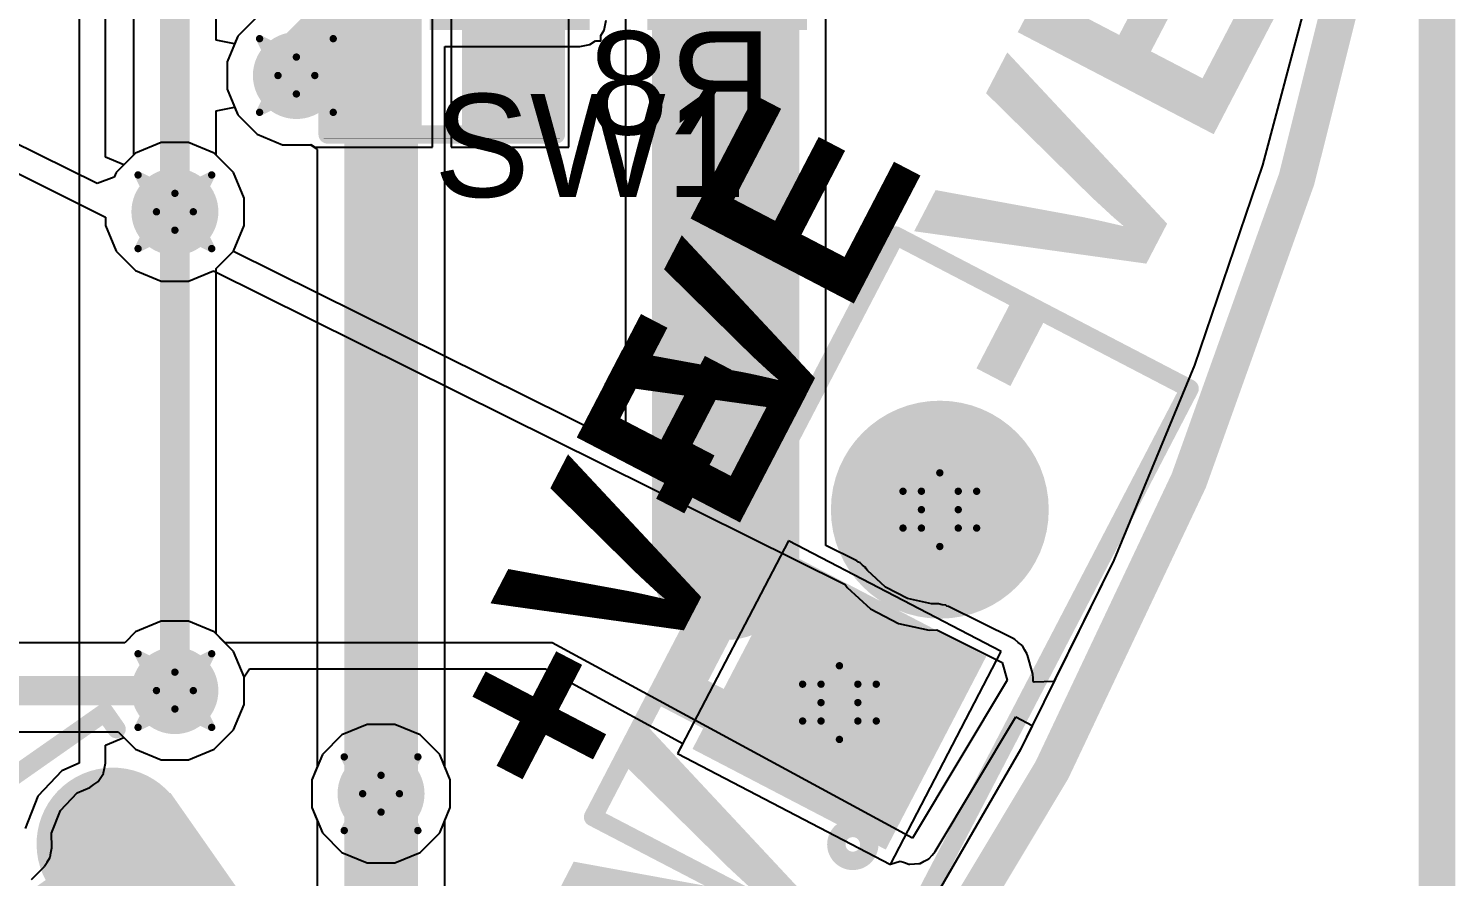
# Model space of a CAD drawing. Header units: inches. Extents: x -8 to 386, y -12 to 64.
# Drawn here: x 27.82 to 37.66, y 2.02 to 7.87 of the extents above; entities that cross this region are included whole.
import ezdxf

# ---------------------------------------------------------------- set-up
doc = ezdxf.new("R2010")
doc.units = ezdxf.units.IN
for name, color, linetype in [('Board_outline', 216, 'Continuous'), ('Bottom Layer', 5, 'Continuous'), ('Bottom Overlay', 54, 'Continuous'), ('Bottom Paste', 16, 'Continuous'), ('Bottom Solder', 6, 'Continuous'), ('Dimension', 6, 'Continuous'), ('Drill Drawing', 1, 'Continuous'), ('Mechanical 13', 56, 'Continuous'), ('Multi-Layer', 9, 'Continuous'), ('Pad Holes', 156, 'Continuous'), ('Top Layer', 1, 'Continuous'), ('Top Overlay', 2, 'Continuous'), ('Top Solder', 216, 'Continuous'), ('Via Holes', 16, 'Continuous')]:
    doc.layers.add(name, color=color, linetype=linetype)
doc.styles.add('Arial', font='', dxfattribs={"height": 0.2})
doc.styles.add('Arial_Bold', font='', dxfattribs={"height": 0.2})
doc.styles.get('Arial').set_extended_font_data('Arial')
doc.styles.get('Arial_Bold').set_extended_font_data('Arial', bold=True)

msp = doc.modelspace()

# ---------------------------------------------------------------- hatches: boundary and pattern name
at = {"layer": 'Bottom Layer'}
h = msp.add_hatch(color=5, dxfattribs=at)
edge = h.paths.add_edge_path()
edge.add_arc((29.6672, 7.543794919999999), 0.2999994, 0, 360)
for points in [[(29.972, 7.22629492), (29.972, 7.86129492), (30.4292, 7.86129492), (30.4292, 7.22629492)], [(30.9118, 7.226299999999999), (30.9118, 7.861299999999999), (31.369, 7.861299999999999), (31.369, 7.226299999999999)], [(32.53708768029416, 2.942712069794794), (33.1373608497948, 4.095826099705832), (34.29047487970583, 3.495552930205205), (33.6902017102052, 2.342438900294167)]]:
    msp.add_hatch(color=5, dxfattribs=at).paths.add_polyline_path(points)
h = msp.add_hatch(color=5, dxfattribs=at)
edge = h.paths.add_edge_path()
edge.add_arc((28.829, 6.604), 0.2999994, 0, 360)
h = msp.add_hatch(color=5, dxfattribs=at)
edge = h.paths.add_edge_path()
edge.add_arc((34.10641133999999, 4.549647999999999), 0.6499986999999999, 0, 360)
h = msp.add_hatch(color=5, dxfattribs=at)
edge = h.paths.add_edge_path()
edge.add_arc((28.829, 3.302), 0.2999994, 0, 360)
h = msp.add_hatch(color=5, dxfattribs=at)
edge = h.paths.add_edge_path()
edge.add_arc((30.2514, 2.5908), 0.2999994, 0, 360)
h = msp.add_hatch(color=5, dxfattribs=at)
edge = h.paths.add_edge_path()
edge.add_arc((28.97483542459909, 1.425013457007548), 0.4250004199999999, 215.0000000000002, 395.0000000000002)
edge.add_line((29.32297538746576, 1.668783683358846), (28.74940009826759, 2.48793408934375))
edge.add_arc((28.40126013540091, 2.244163862992452), 0.4250004199999999, 35.00000000000021, 215.0000000000001)
edge.add_line((28.05312017253423, 2.000393636641154), (28.62669546173241, 1.18124323065625))
at = {"layer": 'Bottom Paste'}
for points in [[(29.972, 7.22629492), (29.972, 7.86129492), (30.4292, 7.86129492), (30.4292, 7.22629492)], [(30.9118, 7.226299999999999), (30.9118, 7.861299999999999), (31.369, 7.861299999999999), (31.369, 7.226299999999999)]]:
    msp.add_hatch(color=16, dxfattribs=at).paths.add_polyline_path(points)
at = {"layer": 'Bottom Solder'}
for points in [[(29.8704, 7.12469492), (29.8704, 7.962894919999999), (30.5308, 7.962894919999999), (30.5308, 7.12469492)], [(30.8102, 7.124700000000001), (30.8102, 7.962899999999999), (31.4706, 7.962899999999999), (31.4706, 7.124700000000001)], [(32.40005372053858, 2.899505428248566), (33.09415420824856, 4.232860059461419), (34.42750883946142, 3.538759571751434), (33.73340835175143, 2.20540494053858)]]:
    msp.add_hatch(color=6, dxfattribs=at).paths.add_polyline_path(points)
h = msp.add_hatch(color=6, dxfattribs=at)
edge = h.paths.add_edge_path()
edge.add_arc((34.10641133999999, 4.549647999999999), 0.7515987, 0, 360)
h = msp.add_hatch(color=6, dxfattribs=at)
edge = h.paths.add_edge_path()
edge.add_arc((28.97483542459909, 1.425013457007548), 0.52660042, 215.0000000000001, 395.0000000000001)
edge.add_line((29.40620123516553, 1.727059049292112), (28.83262594596735, 2.546209455277016))
edge.add_arc((28.40126013540091, 2.244163862992452), 0.52660042, 35.00000000000014, 215.0000000000001)
edge.add_line((27.96989432483447, 1.942118270707887), (28.54346961403265, 1.122967864722984))
at = {"layer": 'Multi-Layer'}
h = msp.add_hatch(color=9, dxfattribs=at)
edge = h.paths.add_edge_path()
edge.add_arc((34.10641133999999, 4.549647999999999), 0.6499986999999999, 0, 360)
msp.add_hatch(color=9, dxfattribs=at).paths.add_polyline_path([(32.53708768029416, 2.942712069794794), (33.1373608497948, 4.095826099705832), (34.29047487970583, 3.495552930205205), (33.6902017102052, 2.342438900294167)])
h = msp.add_hatch(color=9, dxfattribs=at)
edge = h.paths.add_edge_path()
edge.add_arc((28.97483542459909, 1.425013457007548), 0.4250004199999999, 215.0000000000002, 395.0000000000002)
edge.add_line((29.32297538746576, 1.668783683358846), (28.74940009826759, 2.48793408934375))
edge.add_arc((28.40126013540091, 2.244163862992452), 0.4250004199999999, 35.00000000000021, 215.0000000000001)
edge.add_line((28.05312017253423, 2.000393636641154), (28.62669546173241, 1.18124323065625))
at = {"layer": 'Pad Holes'}
h = msp.add_hatch(color=7, dxfattribs=at)
edge = h.paths.add_edge_path()
edge.add_arc((34.10641133999999, 4.549647999999999), 0.3499993, 0, 360)
h = msp.add_hatch(color=7, dxfattribs=at)
edge = h.paths.add_edge_path()
edge.add_arc((33.41378127999999, 3.2191325), 0.3499993, 0, 360)
h = msp.add_hatch(color=7, dxfattribs=at)
edge = h.paths.add_edge_path()
edge.add_arc((28.97483688148323, 1.425011376361356), 0.22499828, 214.9999999999999, 394.9999999999998)
edge.add_line((29.15914468250674, 1.554065087988871), (28.58556647954027, 2.373219655266158))
edge.add_arc((28.40125867851676, 2.244165943638644), 0.22499828, 34.99999999999985, 215)
edge.add_line((28.21695087749326, 2.115112232011129), (28.79052908045972, 1.295957664733841))
at = {"layer": 'Top Layer'}
h = msp.add_hatch(color=1, dxfattribs=at)
edge = h.paths.add_edge_path()
edge.add_arc((29.6672, 7.543794919999999), 0.2999994, 0, 360)
h = msp.add_hatch(color=1, dxfattribs=at)
edge = h.paths.add_edge_path()
edge.add_arc((28.829, 6.604), 0.2999994, 0, 360)
h = msp.add_hatch(color=1, dxfattribs=at)
edge = h.paths.add_edge_path()
edge.add_arc((34.10641133999999, 4.549647999999999), 0.6499986999999999, 0, 360)
for points in [[(32.53708768029416, 2.942712069794794), (33.1373608497948, 4.095826099705832), (34.29047487970583, 3.495552930205205), (33.6902017102052, 2.342438900294167)], [(29.972, -2.7686), (31.70545856, -1.55482036), (28.79786976, 2.59764784), (27.0644112, 1.3838682)]]:
    msp.add_hatch(color=1, dxfattribs=at).paths.add_polyline_path(points)
h = msp.add_hatch(color=1, dxfattribs=at)
edge = h.paths.add_edge_path()
edge.add_arc((28.829, 3.302), 0.2999994, 0, 360)
h = msp.add_hatch(color=1, dxfattribs=at)
edge = h.paths.add_edge_path()
edge.add_arc((30.2514, 2.5908), 0.2999994, 0, 360)
h = msp.add_hatch(color=1, dxfattribs=at)
edge = h.paths.add_edge_path()
edge.add_arc((28.97483542459909, 1.425013457007548), 0.4250004199999999, 215.0000000000002, 395.0000000000002)
edge.add_line((29.32297538746576, 1.668783683358846), (28.74940009826759, 2.48793408934375))
edge.add_arc((28.40126013540091, 2.244163862992452), 0.4250004199999999, 35.00000000000021, 215.0000000000001)
edge.add_line((28.05312017253423, 2.000393636641154), (28.62669546173241, 1.18124323065625))
at = {"layer": 'Top Solder'}
for points in [[(30.58740263, 7.85860252), (30.58740263, 9.31180256), (31.69060336999999, 9.31180256), (31.69060336999999, 7.85860252)], [(32.08739963, 7.858599979999999), (32.08739963, 9.31180002), (33.19060037, 9.31180002), (33.19060037, 7.858599979999999)], [(32.40005372053858, 2.899505428248566), (33.09415420824856, 4.232860059461419), (34.42750883946142, 3.538759571751434), (33.73340835175143, 2.20540494053858)]]:
    msp.add_hatch(color=216, dxfattribs=at).paths.add_polyline_path(points)
h = msp.add_hatch(color=216, dxfattribs=at)
edge = h.paths.add_edge_path()
edge.add_arc((34.10641133999999, 4.549647999999999), 0.7515987, 0, 360)
h = msp.add_hatch(color=216, dxfattribs=at)
edge = h.paths.add_edge_path()
edge.add_arc((28.97483542459909, 1.425013457007548), 0.52660042, 215.0000000000001, 395.0000000000001)
edge.add_line((29.40620123516553, 1.727059049292112), (28.83262594596735, 2.546209455277016))
edge.add_arc((28.40126013540091, 2.244163862992452), 0.52660042, 35.00000000000014, 215.0000000000001)
edge.add_line((27.96989432483447, 1.942118270707887), (28.54346961403265, 1.122967864722984))
at = {"layer": 'Via Holes'}
h = msp.add_hatch(color=7, dxfattribs=at)
edge = h.paths.add_edge_path()
edge.add_arc((29.6672, 7.543794919999999), 0.1499997, 0, 360)
h = msp.add_hatch(color=7, dxfattribs=at)
edge = h.paths.add_edge_path()
edge.add_arc((28.829, 6.604), 0.1499997, 0, 360)
h = msp.add_hatch(color=7, dxfattribs=at)
edge = h.paths.add_edge_path()
edge.add_arc((28.829, 3.302), 0.1499997, 0, 360)
h = msp.add_hatch(color=7, dxfattribs=at)
edge = h.paths.add_edge_path()
edge.add_arc((30.2514, 2.5908), 0.1499997, 0, 360)

# ---------------------------------------------------------------- linework, layer by layer
at = {"layer": 'Board_outline'}
msp.add_lwpolyline([(37.53680072, 13.3604, 0.254, 0.254, 1), (-7.46320072, 13.3604, 0.254, 0.254, 1)], format="xyseb", close=True, dxfattribs=at)
at = {"layer": 'Bottom Layer'}
for p, q in [((29.1138737, 7.788366439999999), (29.1138737, 12.4051187)), ((28.5441263, 11.95447952), (28.5441263, 6.99483742)), ((33.3209646, 4.301870999999999), (33.3209646, 10.7285536)), ((31.9375282, 10.44203398), (31.9375282, 5.10926588)), ((36.70843814, 8.332688439999998), (36.33154024, 6.92609486)), ((30.607, 7.04849492), (30.607, 8.03909492)), ((30.734, 8.0391), (30.734, 7.048500000000001)), ((31.5468, 7.048500000000001), (31.5468, 8.0391)), ((29.39654776, 7.948853799999999), (29.26214112, 7.81444716)), ((29.2408737, 7.7631036), (29.1138737, 7.788366439999999)), ((29.26214112, 7.81444716), (29.2408737, 7.7631036)), ((29.1138737, 7.299223399999999), (29.2408737, 7.32448624)), ((29.1138737, 6.99483742), (29.1138737, 7.299223399999999)), ((29.2408737, 7.32448624), (29.26214112, 7.273142679999999)), ((29.26214112, 7.273142679999999), (29.39654776, 7.13873604)), ((28.292044, 6.798746879999999), (27.69220522, 7.096569499999999)), ((29.39654776, 7.13873604), (29.57216082, 7.06599552)), ((28.5441263, 6.99483742), (28.42394112, 6.87465224)), ((29.23405888, 6.87465224), (29.1138737, 6.99483742)), ((29.57216082, 7.06599552), (29.76223918, 7.06599552)), ((29.76223918, 7.06599552), (29.76580026, 7.06747126)), ((29.76580026, 7.06747126), (29.7942, 7.04849238)), ((29.7942, 7.04849238), (29.7942, 7.04849492)), ((29.7942, 7.04849492), (30.607, 7.04849492)), ((30.734, 7.048500000000001), (31.5468, 7.048500000000001)), ((27.61158816, 6.9342), (28.3512006, 6.5669795)), ((36.33154024, 6.92609486), (35.86346904, 5.54719744)), ((28.41096426, 6.84332388), (28.292044, 6.798746879999999)), ((28.42394112, 6.87465224), (28.41096426, 6.84332388)), ((29.3067994, 6.699039180000001), (29.23405888, 6.87465224)), ((29.3067994, 6.50896082), (29.3067994, 6.699039180000001)), ((28.3512006, 6.5669795), (28.3512006, 6.50896082)), ((28.3512006, 6.50896082), (28.42394112, 6.33334776)), ((29.23405888, 6.333350299999999), (29.3067994, 6.50896082)), ((28.42394112, 6.33334776), (28.55834776, 6.19894112)), ((29.2344729, 6.33083062), (29.23405888, 6.333350299999999)), ((31.82958836, 5.0423445), (29.2344729, 6.33083062)), ((28.55834776, 6.19894112), (28.73396082, 6.126200599999999)), ((28.73396082, 6.126200599999999), (28.92403918, 6.126200599999999)), ((28.92403918, 6.126200599999999), (29.09573302, 6.19731806)), ((29.09573302, 6.19731806), (33.4536669, 4.03358858)), ((35.86346904, 5.54719744), (35.30620066, 4.2018331)), ((31.9375282, 5.10926588), (31.82958836, 5.0423445)), ((33.53428396, 4.19595808), (33.3209646, 4.301870999999999)), ((33.54512214, 4.18759386), (33.53428396, 4.19595808)), ((33.55764942, 4.182082059999999), (33.54512214, 4.18759386)), ((33.57286402, 4.16618928), (33.55764942, 4.182082059999999)), ((33.59028334, 4.1527476), (33.57286402, 4.16618928)), ((33.59709308, 4.14087818), (33.59028334, 4.1527476)), ((33.6065622, 4.13098742), (33.59709308, 4.14087818)), ((35.30620066, 4.2018331), (34.89332874, 3.36461354)), ((33.60688224, 4.1304845), (33.6065622, 4.13098742)), ((33.73238363999999, 4.015486), (33.60688224, 4.1304845)), ((33.4536669, 4.03358858), (33.46680885999999, 4.0129587)), ((33.46680885999999, 4.0129587), (33.62750957999999, 3.86570474)), ((33.88338917999999, 3.93687808), (33.73238363999999, 4.015486)), ((33.62750957999999, 3.86570474), (33.82084422, 3.76505978)), ((34.0495763, 3.90003538), (33.88338917999999, 3.93687808)), ((34.07709465999999, 3.9012368), (34.0495763, 3.90003538)), ((34.0872064, 3.89967978), (34.07709465999999, 3.9012368)), ((34.09734862, 3.90098788), (34.0872064, 3.89967978)), ((34.1218774, 3.89434324), (34.09734862, 3.90098788)), ((34.14700308, 3.89047736), (34.1218774, 3.89434324)), ((34.1557483, 3.8851713), (34.14700308, 3.89047736)), ((34.16562128, 3.88249668), (34.1557483, 3.8851713)), ((34.61698182, 3.65839502), (34.16562128, 3.88249668)), ((28.73396082, 3.7797994), (28.55834776, 3.70705888)), ((28.92403918, 3.7797994), (28.73396082, 3.7797994)), ((29.09965224, 3.70705888), (28.92403918, 3.7797994)), ((33.82084422, 3.76505978), (34.03364288, 3.717884359999999)), ((28.55834776, 3.70705888), (28.48348888, 3.6322)), ((29.17451111999999, 3.6322), (29.09965224, 3.70705888)), ((34.03364288, 3.717884359999999), (34.08500422, 3.72012718)), ((34.08500422, 3.72012718), (34.53636476, 3.49602552)), ((34.61987996, 3.65615982), (34.61698182, 3.65839502)), ((34.62338008, 3.65506), (34.61987996, 3.65615982)), ((34.64779202, 3.63462062), (34.62338008, 3.65506)), ((28.48348888, 3.6322), (24.9428, 3.6322)), ((31.43261684, 3.6322), (29.17451111999999, 3.6322)), ((33.91821766, 2.28443028), (31.43261684, 3.6322)), ((34.6729812, 3.61518454), (34.64779202, 3.63462062)), ((34.67480746, 3.61200192), (34.6729812, 3.61518454)), ((34.67761416, 3.60965242), (34.67480746, 3.61200192)), ((34.69233346, 3.58145842), (34.67761416, 3.60965242)), ((34.70818306, 3.55383338), (34.69233346, 3.58145842)), ((34.70865042, 3.55019864), (34.70818306, 3.55383338)), ((34.71034714, 3.54694998), (34.70865042, 3.55019864)), ((34.74602398, 3.42506554), (34.71034714, 3.54694998)), ((29.3067994, 3.39703664), (29.34280136, 3.45091766)), ((29.34280136, 3.45091766), (31.38663268, 3.45091766)), ((31.38663268, 3.45091766), (32.3338317, 2.93731696)), ((34.53636476, 3.49602552), (34.5720416, 3.37413854)), ((29.3067994, 3.206960819999999), (29.3067994, 3.39703664)), ((34.5720416, 3.37413854), (33.91821766, 2.28443028)), ((34.74634656, 3.42141556), (34.74602398, 3.42506554)), ((34.7479112, 3.41810594), (34.74634656, 3.42141556)), ((34.74945806, 3.38631784), (34.7479112, 3.41810594)), ((34.75143418, 3.36402426), (34.74945806, 3.38631784)), ((34.75761908, 3.35894172), (34.75143418, 3.36402426)), ((34.89332874, 3.36461354), (34.75761908, 3.35894172)), ((29.23405888, 3.03134776), (29.3067994, 3.206960819999999)), ((30.15636082, 3.0685994), (29.98074776, 2.99585888)), ((30.34643918, 3.0685994), (30.15636082, 3.0685994)), ((30.52205224, 2.99585888), (30.34643918, 3.0685994)), ((34.07366566, 2.19116148), (34.63167317999999, 3.12117232)), ((34.63167317999999, 3.12117232), (34.743263, 3.06031392)), ((34.743263, 3.06031392), (34.66214048, 2.8958159)), ((24.3586127, 3.0171263), (28.43816258, 3.0171263)), ((28.43816258, 3.0171263), (28.55834776, 2.89694112)), ((29.09965224, 2.89694112), (29.23405888, 3.03134776)), ((29.98074776, 2.99585888), (29.84634112, 2.86145224)), ((30.65645888, 2.86145224), (30.52205224, 2.99585888)), ((28.55834776, 2.89694112), (28.73396082, 2.8242006)), ((28.92403918, 2.8242006), (29.09965224, 2.89694112)), ((29.84634112, 2.86145224), (29.7736006, 2.68583918)), ((30.7291994, 2.68583918), (30.65645888, 2.86145224)), ((32.3338317, 2.93731696), (32.2972811, 2.8671012)), ((32.2972811, 2.8671012), (33.76581258, 2.10263232)), ((34.66214048, 2.8958159), (33.93405964, 1.63473638)), ((28.73396082, 2.8242006), (28.92403918, 2.8242006)), ((29.7736006, 2.68583918), (29.7736006, 2.49576082)), ((30.7291994, 2.49576082), (30.7291994, 2.68583918)), ((29.7736006, 2.49576082), (29.8111418, 2.40512854)), ((30.6916582, 2.40512854), (30.7291994, 2.49576082)), ((29.8111418, 2.40512854), (29.8111418, 1.35076184)), ((30.6916582, 1.1684), (30.6916582, 2.40512854)), ((34.0323805, 2.14361268), (34.05249984, 2.16783158)), ((34.05249984, 2.16783158), (34.07366566, 2.19116148)), ((33.76581258, 2.10263232), (33.76719942, 2.10529424)), ((33.76719942, 2.10529424), (33.8318094, 2.12506814)), ((33.8318094, 2.12506814), (33.86187284, 2.11575142)), ((33.86187284, 2.11575142), (33.89153495999999, 2.10512152)), ((33.89153495999999, 2.10512152), (33.89554308, 2.1053171)), ((33.89554308, 2.1053171), (33.89936831999999, 2.10413092)), ((33.89936831999999, 2.10413092), (33.93072716, 2.10702906)), ((33.93072716, 2.10702906), (33.96218506, 2.10856068)), ((33.96218506, 2.10856068), (33.9658071, 2.11027264)), ((33.9658071, 2.11027264), (33.96980252, 2.11064094)), ((33.96980252, 2.11064094), (33.99767648, 2.12532722)), ((33.99767648, 2.12532722), (34.02613972, 2.13877398)), ((34.02613972, 2.13877398), (34.02883465999999, 2.14174324)), ((34.02883465999999, 2.14174324), (34.0323805, 2.14361268))]:
    msp.add_line(p, q, dxfattribs=at)
for points in [[(28.829, 6.604, 0.2032, 0.2032, 0), (28.829, 12.573, 0.2032, 0.2032, 0)], [(32.6292464, 4.1587928, 1.016, 1.016, 0), (32.6292464, 10.7285536, 1.016, 1.016, 0)], [(31.1404, 7.543799999999999, 0.2032, 0.2032, 0), (31.1404, 8.5344, 0.2032, 0.2032, 0)], [(29.6672, 7.543794919999999, 0.2032, 0.2032, 0), (30.2006, 7.543794919999999, 0.2032, 0.2032, 0)], [(24.3586, 3.302, 0.2032, 0.2032, 0), (28.829, 3.302, 0.2032, 0.2032, 0)], [(30.2514, 1.1684, 0.508, 0.508, 0), (30.2514, 2.5908, 0.508, 0.508, 0)]]:
    msp.add_lwpolyline(points, format="xyseb", dxfattribs=at)
for points in [[(29.6164, 7.543794919999999, 0.1016, 0.1016, 1), (29.718, 7.543794919999999, 0.1016, 0.1016, 1)], [(30.1498, 7.543794919999999, 0.1016, 0.1016, 1), (30.2514, 7.543794919999999, 0.1016, 0.1016, 1)], [(31.0896, 7.543799999999999, 0.1016, 0.1016, 1), (31.1912, 7.543799999999999, 0.1016, 0.1016, 1)], [(28.7782, 6.604, 0.1016, 0.1016, 1), (28.8798, 6.604, 0.1016, 0.1016, 1)], [(32.37524639999999, 4.1587928, 0.508, 0.508, 1), (32.8832464, 4.1587928, 0.508, 0.508, 1)], [(28.7782, 3.302, 0.1016, 0.1016, 1), (28.8798, 3.302, 0.1016, 0.1016, 1)], [(30.1244, 2.5908, 0.254, 0.254, 1), (30.3784, 2.5908, 0.254, 0.254, 1)]]:
    msp.add_lwpolyline(points, format="xyseb", close=True, dxfattribs=at)
at = {"layer": 'Bottom Overlay'}
for points in [[(29.8831, 7.13739746, 0.127, 0.127, 0), (29.8831, 7.950197459999999, 0.127, 0.127, 0)], [(31.4579, 7.13739746, 0.127, 0.127, 0), (31.4579, 7.950197459999999, 0.127, 0.127, 0)], [(29.8831, 7.13739746, 0.127, 0.127, 0), (31.4579, 7.13739746, 0.127, 0.127, 0)], [(29.85769492, 7.11199746, 0.0032258, 0.0032258, 0), (31.48329746, 7.11199746, 0.0032258, 0.0032258, 0)]]:
    msp.add_lwpolyline(points, format="xyseb", dxfattribs=at)
for points in [[(29.85135, 7.13739746, 0.0635, 0.0635, 1), (29.91485, 7.13739746, 0.0635, 0.0635, 1)], [(29.85135, 7.13739746, 0.0635, 0.0635, 1), (29.91485, 7.13739746, 0.0635, 0.0635, 1)], [(31.42615, 7.13739746, 0.0635, 0.0635, 1), (31.48965, 7.13739746, 0.0635, 0.0635, 1)], [(31.42615, 7.13739746, 0.0635, 0.0635, 1), (31.48965, 7.13739746, 0.0635, 0.0635, 1)], [(29.85688974, 7.11199746, 0.0016129, 0.0016129, 1), (29.8585001, 7.11199746, 0.0016129, 0.0016129, 1)], [(31.48249228, 7.11199746, 0.0016129, 0.0016129, 1), (31.48410264, 7.11199746, 0.0016129, 0.0016129, 1)]]:
    msp.add_lwpolyline(points, format="xyseb", close=True, dxfattribs=at)
at = {"layer": 'Dimension'}
msp.add_lwpolyline([(37.53680072, -10.922, 0.254, 0.254, 0), (37.53680072, 12.9794, 0.254, 0.254, 0)], format="xyseb", dxfattribs=at)
at = {"layer": 'Drill Drawing'}
for points in [[(29.4132, 7.797794919999999, 0.0508, 0.0508, 0), (29.6672, 7.67079492, 0.0508, 0.0508, 0)], [(29.4132, 7.797794919999999, 0.0508, 0.0508, 0), (29.5402, 7.543794919999999, 0.0508, 0.0508, 0)], [(29.6672, 7.67079492, 0.0508, 0.0508, 0), (29.9212, 7.797794919999999, 0.0508, 0.0508, 0)], [(29.7942, 7.543794919999999, 0.0508, 0.0508, 0), (29.9212, 7.797794919999999, 0.0508, 0.0508, 0)], [(29.4132, 7.28979492, 0.0508, 0.0508, 0), (29.5402, 7.543794919999999, 0.0508, 0.0508, 0)], [(29.7942, 7.543794919999999, 0.0508, 0.0508, 0), (29.9212, 7.28979492, 0.0508, 0.0508, 0)], [(29.4132, 7.28979492, 0.0508, 0.0508, 0), (29.6672, 7.416794919999999, 0.0508, 0.0508, 0)], [(29.6672, 7.416794919999999, 0.0508, 0.0508, 0), (29.9212, 7.28979492, 0.0508, 0.0508, 0)], [(28.575, 6.858, 0.0508, 0.0508, 0), (28.829, 6.731, 0.0508, 0.0508, 0)], [(28.575, 6.858, 0.0508, 0.0508, 0), (28.70199999999999, 6.604, 0.0508, 0.0508, 0)], [(28.829, 6.731, 0.0508, 0.0508, 0), (29.083, 6.858, 0.0508, 0.0508, 0)], [(28.956, 6.604, 0.0508, 0.0508, 0), (29.083, 6.858, 0.0508, 0.0508, 0)], [(28.575, 6.35, 0.0508, 0.0508, 0), (28.70199999999999, 6.604, 0.0508, 0.0508, 0)], [(28.956, 6.604, 0.0508, 0.0508, 0), (29.083, 6.35, 0.0508, 0.0508, 0)], [(28.575, 6.35, 0.0508, 0.0508, 0), (28.829, 6.476999999999999, 0.0508, 0.0508, 0)], [(28.829, 6.476999999999999, 0.0508, 0.0508, 0), (29.083, 6.35, 0.0508, 0.0508, 0)], [(33.97941134, 4.676648, 0.0508, 0.0508, 0), (34.10641133999999, 4.803648, 0.0508, 0.0508, 0)], [(34.10641133999999, 4.803648, 0.0508, 0.0508, 0), (34.23341134, 4.676648, 0.0508, 0.0508, 0)], [(33.85241134, 4.676648, 0.0508, 0.0508, 0), (33.97941134, 4.549647999999999, 0.0508, 0.0508, 0)], [(33.85241134, 4.676648, 0.0508, 0.0508, 0), (33.97941134, 4.676648, 0.0508, 0.0508, 0)], [(34.23341134, 4.676648, 0.0508, 0.0508, 0), (34.36041134, 4.676648, 0.0508, 0.0508, 0)], [(34.23341134, 4.549647999999999, 0.0508, 0.0508, 0), (34.36041134, 4.676648, 0.0508, 0.0508, 0)], [(33.85241134, 4.422648, 0.0508, 0.0508, 0), (33.97941134, 4.549647999999999, 0.0508, 0.0508, 0)], [(34.23341134, 4.549647999999999, 0.0508, 0.0508, 0), (34.36041134, 4.422648, 0.0508, 0.0508, 0)], [(33.85241134, 4.422648, 0.0508, 0.0508, 0), (33.97941134, 4.422648, 0.0508, 0.0508, 0)], [(33.97941134, 4.422648, 0.0508, 0.0508, 0), (34.10641133999999, 4.295648, 0.0508, 0.0508, 0)], [(34.10641133999999, 4.295648, 0.0508, 0.0508, 0), (34.23341134, 4.422648, 0.0508, 0.0508, 0)], [(34.23341134, 4.422648, 0.0508, 0.0508, 0), (34.36041134, 4.422648, 0.0508, 0.0508, 0)], [(28.575, 3.556, 0.0508, 0.0508, 0), (28.829, 3.429, 0.0508, 0.0508, 0)], [(28.575, 3.556, 0.0508, 0.0508, 0), (28.70199999999999, 3.302, 0.0508, 0.0508, 0)], [(28.829, 3.429, 0.0508, 0.0508, 0), (29.083, 3.556, 0.0508, 0.0508, 0)], [(28.956, 3.302, 0.0508, 0.0508, 0), (29.083, 3.556, 0.0508, 0.0508, 0)], [(33.28678128, 3.3461325, 0.0508, 0.0508, 0), (33.41378127999999, 3.4731325, 0.0508, 0.0508, 0)], [(33.41378127999999, 3.4731325, 0.0508, 0.0508, 0), (33.54078128, 3.3461325, 0.0508, 0.0508, 0)], [(33.15978128, 3.3461325, 0.0508, 0.0508, 0), (33.28678128, 3.2191325, 0.0508, 0.0508, 0)], [(33.15978128, 3.3461325, 0.0508, 0.0508, 0), (33.28678128, 3.3461325, 0.0508, 0.0508, 0)], [(33.54078128, 3.3461325, 0.0508, 0.0508, 0), (33.66778128, 3.3461325, 0.0508, 0.0508, 0)], [(33.54078128, 3.2191325, 0.0508, 0.0508, 0), (33.66778128, 3.3461325, 0.0508, 0.0508, 0)], [(28.575, 3.048, 0.0508, 0.0508, 0), (28.70199999999999, 3.302, 0.0508, 0.0508, 0)], [(28.956, 3.302, 0.0508, 0.0508, 0), (29.083, 3.048, 0.0508, 0.0508, 0)], [(28.575, 3.048, 0.0508, 0.0508, 0), (28.829, 3.175, 0.0508, 0.0508, 0)], [(28.829, 3.175, 0.0508, 0.0508, 0), (29.083, 3.048, 0.0508, 0.0508, 0)], [(33.15978128, 3.0921325, 0.0508, 0.0508, 0), (33.28678128, 3.2191325, 0.0508, 0.0508, 0)], [(33.54078128, 3.2191325, 0.0508, 0.0508, 0), (33.66778128, 3.0921325, 0.0508, 0.0508, 0)], [(33.15978128, 3.0921325, 0.0508, 0.0508, 0), (33.28678128, 3.0921325, 0.0508, 0.0508, 0)], [(33.28678128, 3.0921325, 0.0508, 0.0508, 0), (33.41378127999999, 2.9651325, 0.0508, 0.0508, 0)], [(33.41378127999999, 2.9651325, 0.0508, 0.0508, 0), (33.54078128, 3.0921325, 0.0508, 0.0508, 0)], [(33.54078128, 3.0921325, 0.0508, 0.0508, 0), (33.66778128, 3.0921325, 0.0508, 0.0508, 0)], [(29.9974, 2.8448, 0.0508, 0.0508, 0), (30.2514, 2.7178, 0.0508, 0.0508, 0)], [(29.9974, 2.8448, 0.0508, 0.0508, 0), (30.1244, 2.5908, 0.0508, 0.0508, 0)], [(30.2514, 2.7178, 0.0508, 0.0508, 0), (30.5054, 2.8448, 0.0508, 0.0508, 0)], [(30.3784, 2.5908, 0.0508, 0.0508, 0), (30.5054, 2.8448, 0.0508, 0.0508, 0)], [(29.9974, 2.3368, 0.0508, 0.0508, 0), (30.1244, 2.5908, 0.0508, 0.0508, 0)], [(30.3784, 2.5908, 0.0508, 0.0508, 0), (30.5054, 2.3368, 0.0508, 0.0508, 0)], [(29.9974, 2.3368, 0.0508, 0.0508, 0), (30.2514, 2.4638, 0.0508, 0.0508, 0)], [(30.2514, 2.4638, 0.0508, 0.0508, 0), (30.5054, 2.3368, 0.0508, 0.0508, 0)]]:
    msp.add_lwpolyline(points, format="xyseb", dxfattribs=at)
for points in [[(29.4005, 7.797794919999999, 0.0254, 0.0254, 1), (29.4259, 7.797794919999999, 0.0254, 0.0254, 1)], [(29.4005, 7.797794919999999, 0.0254, 0.0254, 1), (29.4259, 7.797794919999999, 0.0254, 0.0254, 1)], [(29.9085, 7.797794919999999, 0.0254, 0.0254, 1), (29.9339, 7.797794919999999, 0.0254, 0.0254, 1)], [(29.9085, 7.797794919999999, 0.0254, 0.0254, 1), (29.9339, 7.797794919999999, 0.0254, 0.0254, 1)], [(29.6545, 7.67079492, 0.0254, 0.0254, 1), (29.6799, 7.67079492, 0.0254, 0.0254, 1)], [(29.6545, 7.67079492, 0.0254, 0.0254, 1), (29.6799, 7.67079492, 0.0254, 0.0254, 1)], [(29.5275, 7.543794919999999, 0.0254, 0.0254, 1), (29.5529, 7.543794919999999, 0.0254, 0.0254, 1)], [(29.5275, 7.543794919999999, 0.0254, 0.0254, 1), (29.5529, 7.543794919999999, 0.0254, 0.0254, 1)], [(29.7815, 7.543794919999999, 0.0254, 0.0254, 1), (29.8069, 7.543794919999999, 0.0254, 0.0254, 1)], [(29.7815, 7.543794919999999, 0.0254, 0.0254, 1), (29.8069, 7.543794919999999, 0.0254, 0.0254, 1)], [(29.6545, 7.416794919999999, 0.0254, 0.0254, 1), (29.6799, 7.416794919999999, 0.0254, 0.0254, 1)], [(29.6545, 7.416794919999999, 0.0254, 0.0254, 1), (29.6799, 7.416794919999999, 0.0254, 0.0254, 1)], [(29.4005, 7.28979492, 0.0254, 0.0254, 1), (29.4259, 7.28979492, 0.0254, 0.0254, 1)], [(29.4005, 7.28979492, 0.0254, 0.0254, 1), (29.4259, 7.28979492, 0.0254, 0.0254, 1)], [(29.9085, 7.28979492, 0.0254, 0.0254, 1), (29.9339, 7.28979492, 0.0254, 0.0254, 1)], [(29.9085, 7.28979492, 0.0254, 0.0254, 1), (29.9339, 7.28979492, 0.0254, 0.0254, 1)], [(28.5623, 6.858, 0.0254, 0.0254, 1), (28.5877, 6.858, 0.0254, 0.0254, 1)], [(28.5623, 6.858, 0.0254, 0.0254, 1), (28.5877, 6.858, 0.0254, 0.0254, 1)], [(29.0703, 6.858, 0.0254, 0.0254, 1), (29.0957, 6.858, 0.0254, 0.0254, 1)], [(29.0703, 6.858, 0.0254, 0.0254, 1), (29.0957, 6.858, 0.0254, 0.0254, 1)], [(28.8163, 6.731, 0.0254, 0.0254, 1), (28.8417, 6.731, 0.0254, 0.0254, 1)], [(28.8163, 6.731, 0.0254, 0.0254, 1), (28.8417, 6.731, 0.0254, 0.0254, 1)], [(28.6893, 6.604, 0.0254, 0.0254, 1), (28.7147, 6.604, 0.0254, 0.0254, 1)], [(28.6893, 6.604, 0.0254, 0.0254, 1), (28.7147, 6.604, 0.0254, 0.0254, 1)], [(28.9433, 6.604, 0.0254, 0.0254, 1), (28.9687, 6.604, 0.0254, 0.0254, 1)], [(28.9433, 6.604, 0.0254, 0.0254, 1), (28.9687, 6.604, 0.0254, 0.0254, 1)], [(28.8163, 6.476999999999999, 0.0254, 0.0254, 1), (28.8417, 6.476999999999999, 0.0254, 0.0254, 1)], [(28.8163, 6.476999999999999, 0.0254, 0.0254, 1), (28.8417, 6.476999999999999, 0.0254, 0.0254, 1)], [(28.5623, 6.35, 0.0254, 0.0254, 1), (28.5877, 6.35, 0.0254, 0.0254, 1)], [(28.5623, 6.35, 0.0254, 0.0254, 1), (28.5877, 6.35, 0.0254, 0.0254, 1)], [(29.0703, 6.35, 0.0254, 0.0254, 1), (29.0957, 6.35, 0.0254, 0.0254, 1)], [(29.0703, 6.35, 0.0254, 0.0254, 1), (29.0957, 6.35, 0.0254, 0.0254, 1)], [(34.09371134, 4.803648, 0.0254, 0.0254, 1), (34.11911134, 4.803648, 0.0254, 0.0254, 1)], [(34.09371134, 4.803648, 0.0254, 0.0254, 1), (34.11911134, 4.803648, 0.0254, 0.0254, 1)], [(33.83971133999999, 4.676648, 0.0254, 0.0254, 1), (33.86511134, 4.676648, 0.0254, 0.0254, 1)], [(33.83971133999999, 4.676648, 0.0254, 0.0254, 1), (33.86511134, 4.676648, 0.0254, 0.0254, 1)], [(33.96671134, 4.676648, 0.0254, 0.0254, 1), (33.99211133999999, 4.676648, 0.0254, 0.0254, 1)], [(33.96671134, 4.676648, 0.0254, 0.0254, 1), (33.99211133999999, 4.676648, 0.0254, 0.0254, 1)], [(34.22071134, 4.676648, 0.0254, 0.0254, 1), (34.24611134, 4.676648, 0.0254, 0.0254, 1)], [(34.22071134, 4.676648, 0.0254, 0.0254, 1), (34.24611134, 4.676648, 0.0254, 0.0254, 1)], [(34.34771134, 4.676648, 0.0254, 0.0254, 1), (34.37311134, 4.676648, 0.0254, 0.0254, 1)], [(34.34771134, 4.676648, 0.0254, 0.0254, 1), (34.37311134, 4.676648, 0.0254, 0.0254, 1)], [(33.96671134, 4.549647999999999, 0.0254, 0.0254, 1), (33.99211133999999, 4.549647999999999, 0.0254, 0.0254, 1)], [(33.96671134, 4.549647999999999, 0.0254, 0.0254, 1), (33.99211133999999, 4.549647999999999, 0.0254, 0.0254, 1)], [(34.22071134, 4.549647999999999, 0.0254, 0.0254, 1), (34.24611134, 4.549647999999999, 0.0254, 0.0254, 1)], [(34.22071134, 4.549647999999999, 0.0254, 0.0254, 1), (34.24611134, 4.549647999999999, 0.0254, 0.0254, 1)], [(33.83971133999999, 4.422648, 0.0254, 0.0254, 1), (33.86511134, 4.422648, 0.0254, 0.0254, 1)], [(33.83971133999999, 4.422648, 0.0254, 0.0254, 1), (33.86511134, 4.422648, 0.0254, 0.0254, 1)], [(33.96671134, 4.422648, 0.0254, 0.0254, 1), (33.99211133999999, 4.422648, 0.0254, 0.0254, 1)], [(33.96671134, 4.422648, 0.0254, 0.0254, 1), (33.99211133999999, 4.422648, 0.0254, 0.0254, 1)], [(34.22071134, 4.422648, 0.0254, 0.0254, 1), (34.24611134, 4.422648, 0.0254, 0.0254, 1)], [(34.22071134, 4.422648, 0.0254, 0.0254, 1), (34.24611134, 4.422648, 0.0254, 0.0254, 1)], [(34.34771134, 4.422648, 0.0254, 0.0254, 1), (34.37311134, 4.422648, 0.0254, 0.0254, 1)], [(34.34771134, 4.422648, 0.0254, 0.0254, 1), (34.37311134, 4.422648, 0.0254, 0.0254, 1)], [(34.09371134, 4.295648, 0.0254, 0.0254, 1), (34.11911134, 4.295648, 0.0254, 0.0254, 1)], [(34.09371134, 4.295648, 0.0254, 0.0254, 1), (34.11911134, 4.295648, 0.0254, 0.0254, 1)], [(28.5623, 3.556, 0.0254, 0.0254, 1), (28.5877, 3.556, 0.0254, 0.0254, 1)], [(28.5623, 3.556, 0.0254, 0.0254, 1), (28.5877, 3.556, 0.0254, 0.0254, 1)], [(29.0703, 3.556, 0.0254, 0.0254, 1), (29.0957, 3.556, 0.0254, 0.0254, 1)], [(29.0703, 3.556, 0.0254, 0.0254, 1), (29.0957, 3.556, 0.0254, 0.0254, 1)], [(28.8163, 3.429, 0.0254, 0.0254, 1), (28.8417, 3.429, 0.0254, 0.0254, 1)], [(28.8163, 3.429, 0.0254, 0.0254, 1), (28.8417, 3.429, 0.0254, 0.0254, 1)], [(33.40108128, 3.4731325, 0.0254, 0.0254, 1), (33.42648128, 3.4731325, 0.0254, 0.0254, 1)], [(33.40108128, 3.4731325, 0.0254, 0.0254, 1), (33.42648128, 3.4731325, 0.0254, 0.0254, 1)], [(33.14708128, 3.3461325, 0.0254, 0.0254, 1), (33.17248128, 3.3461325, 0.0254, 0.0254, 1)], [(33.14708128, 3.3461325, 0.0254, 0.0254, 1), (33.17248128, 3.3461325, 0.0254, 0.0254, 1)], [(33.27408128, 3.3461325, 0.0254, 0.0254, 1), (33.29948128, 3.3461325, 0.0254, 0.0254, 1)], [(33.27408128, 3.3461325, 0.0254, 0.0254, 1), (33.29948128, 3.3461325, 0.0254, 0.0254, 1)], [(33.52808127999999, 3.3461325, 0.0254, 0.0254, 1), (33.55348128, 3.3461325, 0.0254, 0.0254, 1)], [(33.52808127999999, 3.3461325, 0.0254, 0.0254, 1), (33.55348128, 3.3461325, 0.0254, 0.0254, 1)], [(33.65508128, 3.3461325, 0.0254, 0.0254, 1), (33.68048128, 3.3461325, 0.0254, 0.0254, 1)], [(33.65508128, 3.3461325, 0.0254, 0.0254, 1), (33.68048128, 3.3461325, 0.0254, 0.0254, 1)], [(28.6893, 3.302, 0.0254, 0.0254, 1), (28.7147, 3.302, 0.0254, 0.0254, 1)], [(28.6893, 3.302, 0.0254, 0.0254, 1), (28.7147, 3.302, 0.0254, 0.0254, 1)], [(28.9433, 3.302, 0.0254, 0.0254, 1), (28.9687, 3.302, 0.0254, 0.0254, 1)], [(28.9433, 3.302, 0.0254, 0.0254, 1), (28.9687, 3.302, 0.0254, 0.0254, 1)], [(28.8163, 3.175, 0.0254, 0.0254, 1), (28.8417, 3.175, 0.0254, 0.0254, 1)], [(28.8163, 3.175, 0.0254, 0.0254, 1), (28.8417, 3.175, 0.0254, 0.0254, 1)], [(33.27408128, 3.2191325, 0.0254, 0.0254, 1), (33.29948128, 3.2191325, 0.0254, 0.0254, 1)], [(33.27408128, 3.2191325, 0.0254, 0.0254, 1), (33.29948128, 3.2191325, 0.0254, 0.0254, 1)], [(33.52808127999999, 3.2191325, 0.0254, 0.0254, 1), (33.55348128, 3.2191325, 0.0254, 0.0254, 1)], [(33.52808127999999, 3.2191325, 0.0254, 0.0254, 1), (33.55348128, 3.2191325, 0.0254, 0.0254, 1)], [(28.5623, 3.048, 0.0254, 0.0254, 1), (28.5877, 3.048, 0.0254, 0.0254, 1)], [(28.5623, 3.048, 0.0254, 0.0254, 1), (28.5877, 3.048, 0.0254, 0.0254, 1)], [(29.0703, 3.048, 0.0254, 0.0254, 1), (29.0957, 3.048, 0.0254, 0.0254, 1)], [(29.0703, 3.048, 0.0254, 0.0254, 1), (29.0957, 3.048, 0.0254, 0.0254, 1)], [(33.14708128, 3.0921325, 0.0254, 0.0254, 1), (33.17248128, 3.0921325, 0.0254, 0.0254, 1)], [(33.14708128, 3.0921325, 0.0254, 0.0254, 1), (33.17248128, 3.0921325, 0.0254, 0.0254, 1)], [(33.27408128, 3.0921325, 0.0254, 0.0254, 1), (33.29948128, 3.0921325, 0.0254, 0.0254, 1)], [(33.27408128, 3.0921325, 0.0254, 0.0254, 1), (33.29948128, 3.0921325, 0.0254, 0.0254, 1)], [(33.52808127999999, 3.0921325, 0.0254, 0.0254, 1), (33.55348128, 3.0921325, 0.0254, 0.0254, 1)], [(33.52808127999999, 3.0921325, 0.0254, 0.0254, 1), (33.55348128, 3.0921325, 0.0254, 0.0254, 1)], [(33.65508128, 3.0921325, 0.0254, 0.0254, 1), (33.68048128, 3.0921325, 0.0254, 0.0254, 1)], [(33.65508128, 3.0921325, 0.0254, 0.0254, 1), (33.68048128, 3.0921325, 0.0254, 0.0254, 1)], [(33.40108128, 2.9651325, 0.0254, 0.0254, 1), (33.42648128, 2.9651325, 0.0254, 0.0254, 1)], [(33.40108128, 2.9651325, 0.0254, 0.0254, 1), (33.42648128, 2.9651325, 0.0254, 0.0254, 1)], [(29.9847, 2.8448, 0.0254, 0.0254, 1), (30.0101, 2.8448, 0.0254, 0.0254, 1)], [(29.9847, 2.8448, 0.0254, 0.0254, 1), (30.0101, 2.8448, 0.0254, 0.0254, 1)], [(30.4927, 2.8448, 0.0254, 0.0254, 1), (30.5181, 2.8448, 0.0254, 0.0254, 1)], [(30.4927, 2.8448, 0.0254, 0.0254, 1), (30.5181, 2.8448, 0.0254, 0.0254, 1)], [(30.23869999999999, 2.7178, 0.0254, 0.0254, 1), (30.2641, 2.7178, 0.0254, 0.0254, 1)], [(30.23869999999999, 2.7178, 0.0254, 0.0254, 1), (30.2641, 2.7178, 0.0254, 0.0254, 1)], [(30.1117, 2.5908, 0.0254, 0.0254, 1), (30.1371, 2.5908, 0.0254, 0.0254, 1)], [(30.1117, 2.5908, 0.0254, 0.0254, 1), (30.1371, 2.5908, 0.0254, 0.0254, 1)], [(30.3657, 2.5908, 0.0254, 0.0254, 1), (30.39109999999999, 2.5908, 0.0254, 0.0254, 1)], [(30.3657, 2.5908, 0.0254, 0.0254, 1), (30.39109999999999, 2.5908, 0.0254, 0.0254, 1)], [(30.23869999999999, 2.4638, 0.0254, 0.0254, 1), (30.2641, 2.4638, 0.0254, 0.0254, 1)], [(30.23869999999999, 2.4638, 0.0254, 0.0254, 1), (30.2641, 2.4638, 0.0254, 0.0254, 1)], [(29.9847, 2.3368, 0.0254, 0.0254, 1), (30.0101, 2.3368, 0.0254, 0.0254, 1)], [(29.9847, 2.3368, 0.0254, 0.0254, 1), (30.0101, 2.3368, 0.0254, 0.0254, 1)], [(30.4927, 2.3368, 0.0254, 0.0254, 1), (30.5181, 2.3368, 0.0254, 0.0254, 1)], [(30.4927, 2.3368, 0.0254, 0.0254, 1), (30.5181, 2.3368, 0.0254, 0.0254, 1)], [(28.94204778, 1.83458866, 0.0508, 0.0508, 1), (28.43404778, 1.83458866, 0.0508, 0.0508, 1)]]:
    msp.add_lwpolyline(points, format="xyseb", close=True, dxfattribs=at)
at = {"layer": 'Mechanical 13'}
msp.add_lwpolyline([(20.27718322, -2.49827288, 0.127, 0.127, 0), (28.34583104, 3.15145166, 0.127, 0.127, 0)], format="xyseb", dxfattribs=at)
msp.add_lwpolyline([(28.31408104, 3.15145166, 0.0635, 0.0635, 1), (28.37758104, 3.15145166, 0.0635, 0.0635, 1)], format="xyseb", close=True, dxfattribs=at)
at = {"layer": 'Top Layer'}
for p, q in [((28.1686, 9.8552), (28.1686, 2.80036524)), ((28.34988234, 6.9801994), (28.34988234, 9.85519746)), ((36.70843814, 8.332688439999998), (36.33154024, 6.92609486)), ((29.39654776, 7.948853799999999), (29.26214112, 7.81444716)), ((31.79049014, 7.85542752), (31.80428996, 7.924799999999999)), ((29.26214112, 7.81444716), (29.1894006, 7.6388341)), ((31.6923801, 7.75731748), (31.72992384, 7.78240252)), ((31.72992384, 7.78240252), (31.7668021, 7.78240252)), ((31.7668021, 7.8199742), (31.79049014, 7.85542752)), ((31.7668021, 7.78240252), (31.7668021, 7.8199742)), ((30.69166582, 2.77645368), (30.69166582, 7.743517659999999)), ((30.69166582, 7.743517659999999), (31.62300762, 7.743517659999999)), ((31.62300762, 7.743517659999999), (31.6923801, 7.75731748)), ((29.1894006, 7.6388341), (29.1894006, 7.44875574)), ((29.1894006, 7.44875574), (29.26214112, 7.273142679999999)), ((29.26214112, 7.273142679999999), (29.39654776, 7.13873604)), ((29.39654776, 7.13873604), (29.57216082, 7.06599552)), ((28.55834776, 7.00905888), (28.47688234, 6.927593459999999)), ((28.73396082, 7.081799399999999), (28.55834776, 7.00905888)), ((28.92403918, 7.081799399999999), (28.73396082, 7.081799399999999)), ((29.09965224, 7.00905888), (28.92403918, 7.081799399999999)), ((29.23405888, 6.87465224), (29.09965224, 7.00905888)), ((29.57216082, 7.06599552), (29.76223664, 7.06599552)), ((29.76223664, 7.06599552), (29.81114942, 7.033313339999999)), ((29.81114942, 7.033313339999999), (29.81114942, 2.77649178)), ((28.47688234, 6.927593459999999), (28.34988234, 6.9801994)), ((36.33154024, 6.92609486), (35.86346904, 5.54719744)), ((29.3067994, 6.699039180000001), (29.23405888, 6.87465224)), ((29.3067994, 6.50896082), (29.3067994, 6.699039180000001)), ((29.23405888, 6.33334776), (29.3067994, 6.50896082)), ((29.1138737, 6.21316258), (29.23405888, 6.33334776)), ((29.1138737, 3.69283742), (29.1138737, 6.21316258)), ((35.86346904, 5.54719744), (35.30620066, 4.2018331)), ((33.06174998, 4.33563268), (32.2972811, 2.8671012)), ((34.53028146, 3.5711638), (33.06174998, 4.33563268)), ((35.30620066, 4.2018331), (34.66214048, 2.8958159)), ((29.23405888, 3.57265224), (29.1138737, 3.69283742)), ((29.3067994, 3.39703918), (29.23405888, 3.57265224)), ((33.76581258, 2.10263232), (34.53028146, 3.5711638)), ((29.3067994, 3.206960819999999), (29.3067994, 3.39703918)), ((29.23405888, 3.03134776), (29.3067994, 3.206960819999999)), ((28.34988234, 2.9258006), (28.47688234, 2.97840654)), ((28.47688234, 2.97840654), (28.55834776, 2.89694112)), ((29.09965224, 2.89694112), (29.23405888, 3.03134776)), ((28.34988234, 2.80036524), (28.34988234, 2.9258006)), ((28.55834776, 2.89694112), (28.73396082, 2.8242006)), ((28.92403918, 2.8242006), (29.09965224, 2.89694112)), ((32.2972811, 2.8671012), (33.76581258, 2.10263232)), ((34.66214048, 2.8958159), (33.93405964, 1.63473638)), ((28.1686, 2.80036524), (28.04873486, 2.74762214)), ((28.33755826, 2.73466306), (28.34336724, 2.76761956)), ((28.34336724, 2.76761956), (28.34988234, 2.80036524)), ((28.73396082, 2.8242006), (28.92403918, 2.8242006)), ((29.81114942, 2.77649178), (29.7736006, 2.68583918)), ((30.7291994, 2.68583918), (30.69166582, 2.77645368)), ((28.04873486, 2.74762214), (27.88290334, 2.5743916)), ((28.26899857999999, 2.6536142), (28.29678618, 2.67217906)), ((28.29678618, 2.67217906), (28.29790378, 2.67385292)), ((28.29790378, 2.67385292), (28.29955224, 2.67500608)), ((28.29955224, 2.67500608), (28.31753544, 2.70323564)), ((28.31753544, 2.70323564), (28.33608252, 2.73099276)), ((28.33608252, 2.73099276), (28.33647368, 2.73296126)), ((28.33647368, 2.73296126), (28.33755826, 2.73466306)), ((29.7736006, 2.68583918), (29.7736006, 2.49576082)), ((30.7291994, 2.49576082), (30.7291994, 2.68583918)), ((27.88290334, 2.5743916), (27.79598962, 2.35088938)), ((28.03878822, 2.4750776), (28.15475446, 2.59621782)), ((28.15475446, 2.59621782), (28.2416123, 2.6344372)), ((28.2416123, 2.6344372), (28.26899857999999, 2.6536142)), ((27.97801618, 2.3187914), (28.03878822, 2.4750776)), ((29.7736006, 2.49576082), (29.84634112, 2.32014776)), ((30.65645888, 2.32014776), (30.7291994, 2.49576082)), ((27.98017518, 2.2197949), (27.97801618, 2.3187914)), ((29.84634112, 2.32014776), (29.98074776, 2.18574112)), ((30.52205224, 2.18574112), (30.65645888, 2.32014776)), ((27.96789174, 2.15013794), (27.9738582, 2.18397582)), ((27.9738582, 2.18397582), (27.9802082, 2.21781878)), ((27.97999992, 2.2188043), (27.98017518, 2.2197949)), ((27.9802082, 2.21781878), (27.97999992, 2.2188043)), ((29.98074776, 2.18574112), (30.15636082, 2.1130006)), ((30.34643918, 2.1130006), (30.52205224, 2.18574112)), ((27.83969286, 1.99828658), (27.92851158, 2.0890611)), ((27.92851158, 2.0890611), (27.92906022, 2.08990184)), ((27.92906022, 2.08990184), (27.92988825999999, 2.09048096)), ((27.92988825999999, 2.09048096), (27.94840994, 2.11955634)), ((27.94840994, 2.11955634), (27.9671653, 2.14829898)), ((27.9671653, 2.14829898), (27.96735072, 2.14928958)), ((27.96735072, 2.14928958), (27.96789174, 2.15013794)), ((30.15636082, 2.1130006), (30.34643918, 2.1130006))]:
    msp.add_line(p, q, dxfattribs=at)
for points in [[(29.6672, 7.543794919999999, 0.508, 0.508, 0), (30.25140762, 8.12800254, 0.508, 0.508, 0)], [(30.25140762, 2.59080762, 0.508, 0.508, 0), (30.25140762, 8.12800254, 0.508, 0.508, 0)], [(28.829, 3.302, 0.2032, 0.2032, 0), (28.829, 6.604, 0.2032, 0.2032, 0)], [(30.2514, 2.5908, 0.508, 0.508, 0), (30.25140762, 2.59080762, 0.508, 0.508, 0)]]:
    msp.add_lwpolyline(points, format="xyseb", dxfattribs=at)
for points in [[(29.5402, 7.543794919999999, 0.254, 0.254, 1), (29.7942, 7.543794919999999, 0.254, 0.254, 1)], [(28.7782, 6.604, 0.1016, 0.1016, 1), (28.8798, 6.604, 0.1016, 0.1016, 1)], [(28.7782, 3.302, 0.1016, 0.1016, 1), (28.8798, 3.302, 0.1016, 0.1016, 1)], [(30.1244, 2.5908, 0.254, 0.254, 1), (30.3784, 2.5908, 0.254, 0.254, 1)], [(30.12440762, 2.59080762, 0.254, 0.254, 1), (30.37840762, 2.59080762, 0.254, 0.254, 1)], [(30.12440762, 2.59080762, 0.254, 0.254, 1), (30.37840762, 2.59080762, 0.254, 0.254, 1)]]:
    msp.add_lwpolyline(points, format="xyseb", close=True, dxfattribs=at)
at = {"layer": 'Top Overlay'}
for points in [[(31.71414282, 2.42952016, 0.127, 0.127, 0), (33.80178914, 6.439865199999999, 0.127, 0.127, 0)], [(33.80178914, 6.439865199999999, 0.127, 0.127, 0), (35.82950924, 5.384307239999999, 0.127, 0.127, 0)], [(33.74186292, 1.37395966, 0.127, 0.127, 0), (35.82950924, 5.384307239999999, 0.127, 0.127, 0)], [(20.27718322, -2.49827288, 0.127, 0.127, 0), (28.34583104, 3.15145166, 0.127, 0.127, 0)], [(28.34583104, 3.15145166, 0.127, 0.127, 0), (28.42649128, 3.03626012, 0.127, 0.127, 0)], [(31.71414282, 2.42952016, 0.127, 0.127, 0), (33.74186292, 1.37395966, 0.127, 0.127, 0)]]:
    msp.add_lwpolyline(points, format="xyseb", dxfattribs=at)
for points in [[(33.77003914, 6.439865199999999, 0.0635, 0.0635, 1), (33.83353914, 6.439865199999999, 0.0635, 0.0635, 1)], [(33.77003914, 6.439865199999999, 0.0635, 0.0635, 1), (33.83353914, 6.439865199999999, 0.0635, 0.0635, 1)], [(35.79775924, 5.384307239999999, 0.0635, 0.0635, 1), (35.86125924, 5.384307239999999, 0.0635, 0.0635, 1)], [(35.79775924, 5.384307239999999, 0.0635, 0.0635, 1), (35.86125924, 5.384307239999999, 0.0635, 0.0635, 1)], [(28.31408104, 3.15145166, 0.0635, 0.0635, 1), (28.37758104, 3.15145166, 0.0635, 0.0635, 1)], [(28.31408104, 3.15145166, 0.0635, 0.0635, 1), (28.37758104, 3.15145166, 0.0635, 0.0635, 1)], [(28.39474128, 3.03626012, 0.0635, 0.0635, 1), (28.45824128, 3.03626012, 0.0635, 0.0635, 1)], [(31.68239282, 2.42952016, 0.0635, 0.0635, 1), (31.74589282, 2.42952016, 0.0635, 0.0635, 1)], [(31.68239282, 2.42952016, 0.0635, 0.0635, 1), (31.74589282, 2.42952016, 0.0635, 0.0635, 1)], [(33.61966098, 2.24122234, 0.127, 0.127, 1), (33.39247829999999, 2.24122234, 0.127, 0.127, 1)], [(33.3607283, 2.24122234, 0.0635, 0.0635, 1), (33.4242283, 2.24122234, 0.0635, 0.0635, 1)], [(33.58791098, 2.24122234, 0.0635, 0.0635, 1), (33.65141098, 2.24122234, 0.0635, 0.0635, 1)]]:
    msp.add_lwpolyline(points, format="xyseb", close=True, dxfattribs=at)

# ---------------------------------------------------------------- texts
at = {"layer": 'Bottom Overlay', "style": 'Arial_Bold'}
for s, p in [('-VE', (34.94719198, 5.124289979999999)), ('+VE', (32.20398943999999, 0.01889252))]:
    msp.add_text(s, height=1.524, rotation=62.50000000000001, dxfattribs=at).set_placement(p)
at = {"layer": 'Bottom Overlay', "style": 'Arial', "text_generation_flag": 2}
msp.add_text('R8', height=0.7111999999999999, dxfattribs=at).set_placement((32.95207278, 7.137516839999999))
at = {"layer": 'Top Overlay', "style": 'Arial'}
msp.add_text('SW1', height=0.7111999999999999, dxfattribs=at).set_placement((30.6157376, 6.705716839999999))
at = {"layer": 'Top Overlay', "style": 'Arial_Bold'}
for s, p in [('-VE', (32.639, 4.2926)), ('+VE', (31.6484, 2.3876))]:
    msp.add_text(s, height=1.27, rotation=62.50000000000001, dxfattribs=at).set_placement(p)

doc.saveas('drawing.dxf')
